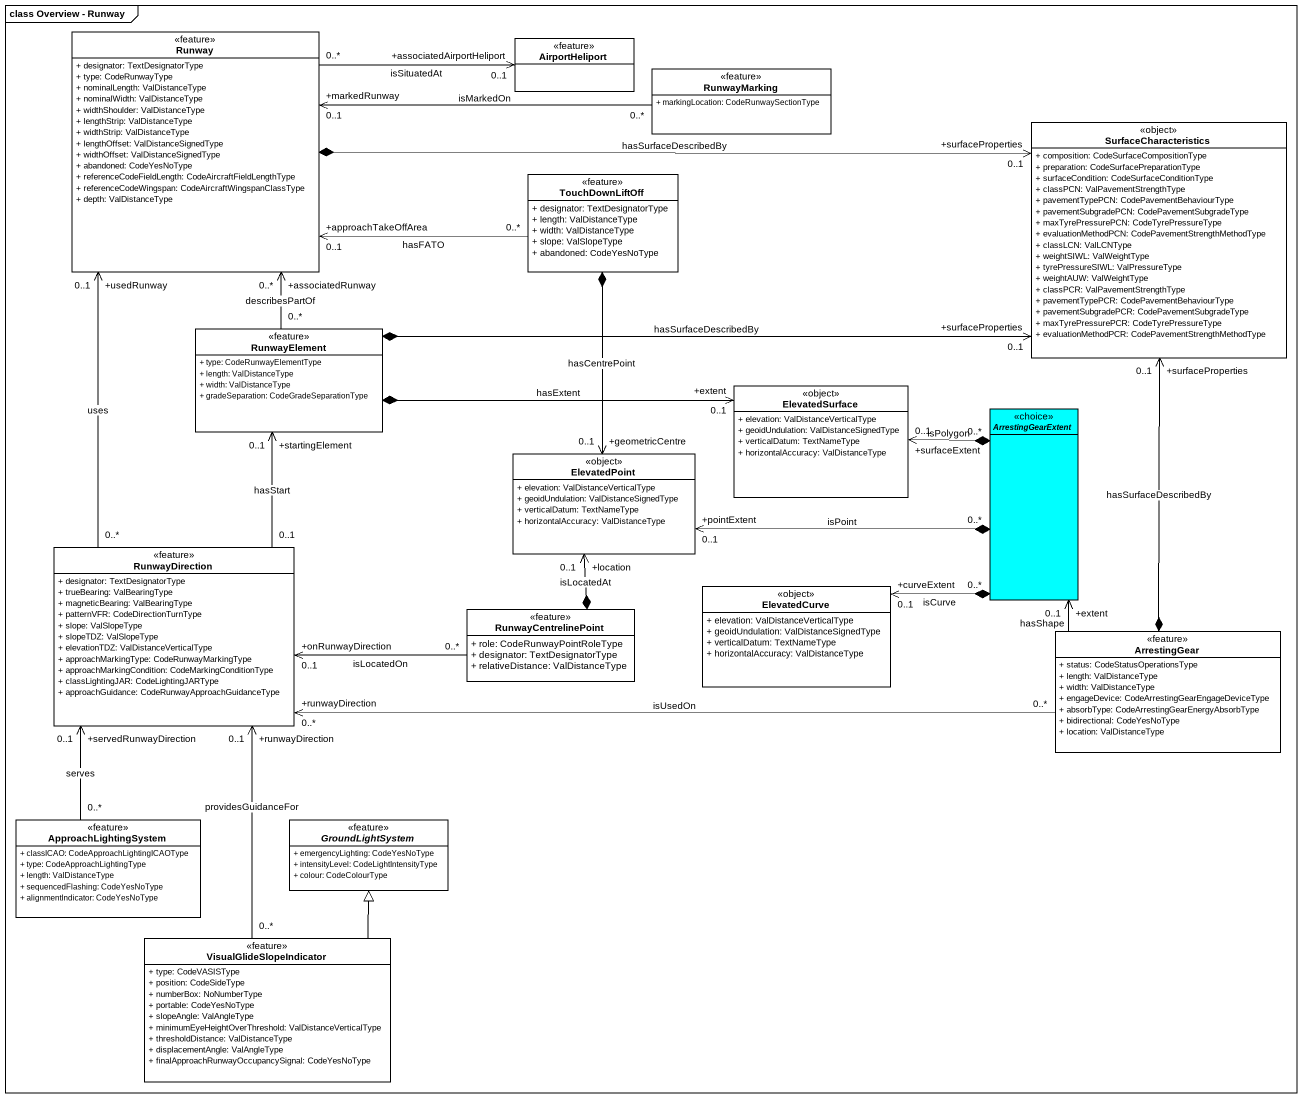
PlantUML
@startuml
mainframe class Overview - Runway
hide circle
hide empty members
skinparam classAttributeIconSize 0
class Runway <<feature>> {
  + designator: TextDesignatorType
  + type: CodeRunwayType
  + nominalLength: ValDistanceType
  + nominalWidth: ValDistanceType
  + widthShoulder: ValDistanceType
  + lengthStrip: ValDistanceType
  + widthStrip: ValDistanceType
  + lengthOffset: ValDistanceSignedType
  + widthOffset: ValDistanceSignedType
  + abandoned: CodeYesNoType
  + referenceCodeFieldLength: CodeAircraftFieldLengthType
  + referenceCodeWingspan: CodeAircraftWingspanClassType
  + depth: ValDistanceType
}
class AirportHeliport <<feature>>
class RunwayMarking <<feature>> {
  + markingLocation: CodeRunwaySectionType
}
class SurfaceCharacteristics <<object>> #FFFFFF {
  + composition: CodeSurfaceCompositionType
  + preparation: CodeSurfacePreparationType
  + surfaceCondition: CodeSurfaceConditionType
  + classPCN: ValPavementStrengthType
  + pavementTypePCN: CodePavementBehaviourType
  + pavementSubgradePCN: CodePavementSubgradeType
  + maxTyrePressurePCN: CodeTyrePressureType
  + evaluationMethodPCN: CodePavementStrengthMethodType
  + classLCN: ValLCNType
  + weightSIWL: ValWeightType
  + tyrePressureSIWL: ValPressureType
  + weightAUW: ValWeightType
  + classPCR: ValPavementStrengthType
  + pavementTypePCR: CodePavementBehaviourType
  + pavementSubgradePCR: CodePavementSubgradeType
  + maxTyrePressurePCR: CodeTyrePressureType
  + evaluationMethodPCR: CodePavementStrengthMethodType
}
class TouchDownLiftOff <<feature>> {
  + designator: TextDesignatorType
  + length: ValDistanceType
  + width: ValDistanceType
  + slope: ValSlopeType
  + abandoned: CodeYesNoType
}
class RunwayElement <<feature>> {
  + type: CodeRunwayElementType
  + length: ValDistanceType
  + width: ValDistanceType
  + gradeSeparation: CodeGradeSeparationType
}
class ElevatedSurface <<object>> #FFFFFF {
  + elevation: ValDistanceVerticalType
  + geoidUndulation: ValDistanceSignedType
  + verticalDatum: TextNameType
  + horizontalAccuracy: ValDistanceType
}
abstract class ArrestingGearExtent <<choice>> #00FFFF
class ElevatedPoint <<object>> #FFFFFF {
  + elevation: ValDistanceVerticalType
  + geoidUndulation: ValDistanceSignedType
  + verticalDatum: TextNameType
  + horizontalAccuracy: ValDistanceType
}
class RunwayDirection <<feature>> {
  + designator: TextDesignatorType
  + trueBearing: ValBearingType
  + magneticBearing: ValBearingType
  + patternVFR: CodeDirectionTurnType
  + slope: ValSlopeType
  + slopeTDZ: ValSlopeType
  + elevationTDZ: ValDistanceVerticalType
  + approachMarkingType: CodeRunwayMarkingType
  + approachMarkingCondition: CodeMarkingConditionType
  + classLightingJAR: CodeLightingJARType
  + approachGuidance: CodeRunwayApproachGuidanceType
}
class ElevatedCurve <<object>> #FFFFFF {
  + elevation: ValDistanceVerticalType
  + geoidUndulation: ValDistanceSignedType
  + verticalDatum: TextNameType
  + horizontalAccuracy: ValDistanceType
}
class RunwayCentrelinePoint <<feature>> {
  + role: CodeRunwayPointRoleType
  + designator: TextDesignatorType
  + relativeDistance: ValDistanceType
}
class ArrestingGear <<feature>> {
  + status: CodeStatusOperationsType
  + length: ValDistanceType
  + width: ValDistanceType
  + engageDevice: CodeArrestingGearEngageDeviceType
  + absorbType: CodeArrestingGearEnergyAbsorbType
  + bidirectional: CodeYesNoType
  + location: ValDistanceType
}
class ApproachLightingSystem <<feature>> {
  + classICAO: CodeApproachLightingICAOType
  + type: CodeApproachLightingType
  + length: ValDistanceType
  + sequencedFlashing: CodeYesNoType
  + alignmentIndicator: CodeYesNoType
}
abstract class GroundLightSystem <<feature>> {
  + emergencyLighting: CodeYesNoType
  + intensityLevel: CodeLightIntensityType
  + colour: CodeColourType
}
class VisualGlideSlopeIndicator <<feature>> {
  + type: CodeVASISType
  + position: CodeSideType
  + numberBox: NoNumberType
  + portable: CodeYesNoType
  + slopeAngle: ValAngleType
  + minimumEyeHeightOverThreshold: ValDistanceVerticalType
  + thresholdDistance: ValDistanceType
  + displacementAngle: ValAngleType
  + finalApproachRunwayOccupancySignal: CodeYesNoType
}
Runway "0..*" -right-> "+associatedAirportHeliport\n0..1" AirportHeliport : isSituatedAt
Runway *-right-> "+surfaceProperties\n0..1" SurfaceCharacteristics : hasSurfaceDescribedBy
RunwayMarking "0..*" -left-> "+markedRunway\n0..1" Runway : isMarkedOn
TouchDownLiftOff "0..*" -left-> "+approachTakeOffArea\n0..1" Runway : hasFATO
TouchDownLiftOff *--> "+geometricCentre\n0..1" ElevatedPoint : hasCentrePoint
RunwayElement "0..*" -up-> "+associatedRunway\n0..*" Runway : describesPartOf
RunwayElement *-right-> "+surfaceProperties\n0..1" SurfaceCharacteristics : hasSurfaceDescribedBy
RunwayElement *-right-> "+extent\n0..1" ElevatedSurface : hasExtent
ArrestingGearExtent "0..*" *-left-> "+surfaceExtent\n0..1" ElevatedSurface : isPolygon
ArrestingGearExtent "0..*" *-left-> "+pointExtent\n0..1" ElevatedPoint : isPoint
ArrestingGearExtent "0..*" *-left-> "+curveExtent\n0..1" ElevatedCurve : isCurve
RunwayDirection "0..*" -up-> "+usedRunway\n0..1" Runway : uses
RunwayDirection "0..1" -up-> "+startingElement\n0..1" RunwayElement : hasStart
RunwayCentrelinePoint *-up-> "+location\n0..1" ElevatedPoint : isLocatedAt
RunwayCentrelinePoint "0..*" -left-> "+onRunwayDirection\n0..1" RunwayDirection : isLocatedOn
ArrestingGear *-up-> "+surfaceProperties\n0..1" SurfaceCharacteristics : hasSurfaceDescribedBy
ArrestingGear -up-> "+extent\n0..1" ArrestingGearExtent : hasShape
ArrestingGear "0..*" -left-> "+runwayDirection\n0..*" RunwayDirection : isUsedOn
ApproachLightingSystem "0..*" -up-> "+servedRunwayDirection\n0..1" RunwayDirection : serves
VisualGlideSlopeIndicator "0..*" -up-> "+runwayDirection\n0..1" RunwayDirection : providesGuidanceFor
VisualGlideSlopeIndicator -up-|> GroundLightSystem
@enduml
